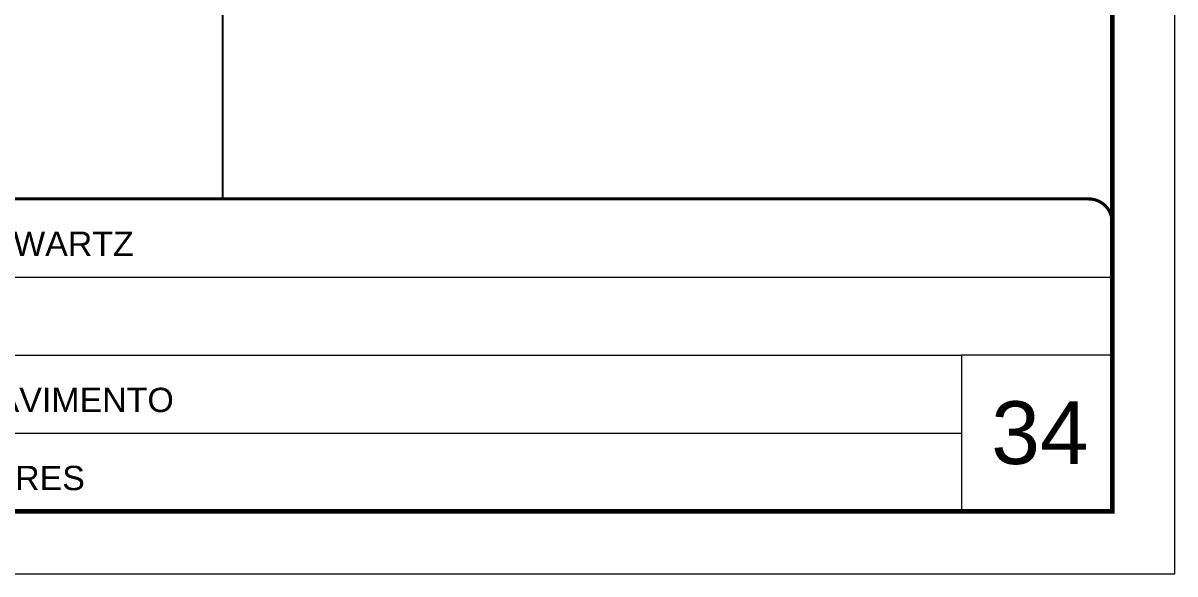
# Model space of a CAD drawing. Extents: x 13770 to 23315, y 867 to 16997.
# Drawn here: x 16722 to 17456, y 6610 to 6961 of the extents above; entities that cross this region are included whole.
import ezdxf

# ---------------------------------------------------------------- set-up
doc = ezdxf.new("R2010")
doc.units = 0
doc.linetypes.add('CONTINUO', pattern=[0])
doc.linetypes.add('DASHED', pattern=[0.75, 0.5, -0.25])
for name, color, linetype, lineweight in [('CARIMBO', 255, 'Continuous', 9), ('Folhas', 255, 'Continuous', 9), ('SARRAFO DE PRESSAO', 251, 'DASHED', 9)]:
    doc.layers.add(name, color=color, linetype=linetype, lineweight=lineweight)
doc.layers.add('Texto Nível', color=251, linetype='Continuous')
doc.styles.add('ARIAL', font='arial.ttf')

# ---------------------------------------------------------------- blocks, each defined once
blk = doc.blocks.new('9999999999')
at = {"color": 30, "linetype": 'CONTINUO'}
for p, q in [((98564.56, 34379.64), (99583.98, 34379.64)), ((98564.56, 34329.83), (99487.98, 34329.83)), ((99583.98, 34329.83), (99487.98, 34329.83)), ((99487.98, 34329.83), (99487.98, 34230.21)), ((98564.56, 34280.02), (99487.98, 34280.02))]:
    blk.add_line(p, q, dxfattribs=at)
at = {"color": 30, "linetype": 'CONTINUO', "const_width": 2}
blk.add_lwpolyline([(99583.98, 34230.21), (99583.98, 34414.45, 0.414214), (99568.98, 34429.45), (98228.98, 34429.45, 0.414214), (98213.98, 34414.45), (98213.98, 34245.21, 0.414214), (98228.98, 34230.21), (99583.98, 34230.21)], format="xyb", dxfattribs=at)
at = {"layer": 'Folhas'}
blk.add_lwpolyline([(98138.98, 34190.21), (99623.98, 34190.21), (99623.98, 35240.21), (98138.98, 35240.21)], close=True, dxfattribs=at)
at = {"layer": 'Folhas', "color": 30, "const_width": 3}
blk.add_lwpolyline([(98213.98, 34230.21), (99583.98, 34230.21), (99583.98, 35200.21), (98213.98, 35200.21)], close=True, dxfattribs=at)
at = {"color": 7, "linetype": 'Continuous', "ltscale": 5, "style": 'ARIAL'}
for s, height, p in [('SCHWARTZ', 15.483, (98837.68, 34393.13)), ('2°PAVIMENTO', 15.4829, (98837.68, 34293.51)), ('PILARES', 15.483, (98837.68, 34243.7))]:
    blk.add_text(s, height=height, dxfattribs=at).set_placement(p)

msp = doc.modelspace()

# ---------------------------------------------------------------- linework, layer by layer
at = {"layer": 'Texto Nível'}
msp.add_line((16848.84, 7619.92), (16848.84, 6849.16), dxfattribs=at)

# ---------------------------------------------------------------- block references
at = {"layer": 'SARRAFO DE PRESSAO', "color": 6, "linetype": 'ByBlock'}
msp.add_blockref('9999999999', (-82167.98, -27580.29), dxfattribs=at)

# ---------------------------------------------------------------- texts
at = {"layer": 'CARIMBO', "style": 'ARIAL'}
msp.add_text('34', height=40, dxfattribs=at).set_placement((17338.86, 6680.06))

doc.saveas('drawing.dxf')
